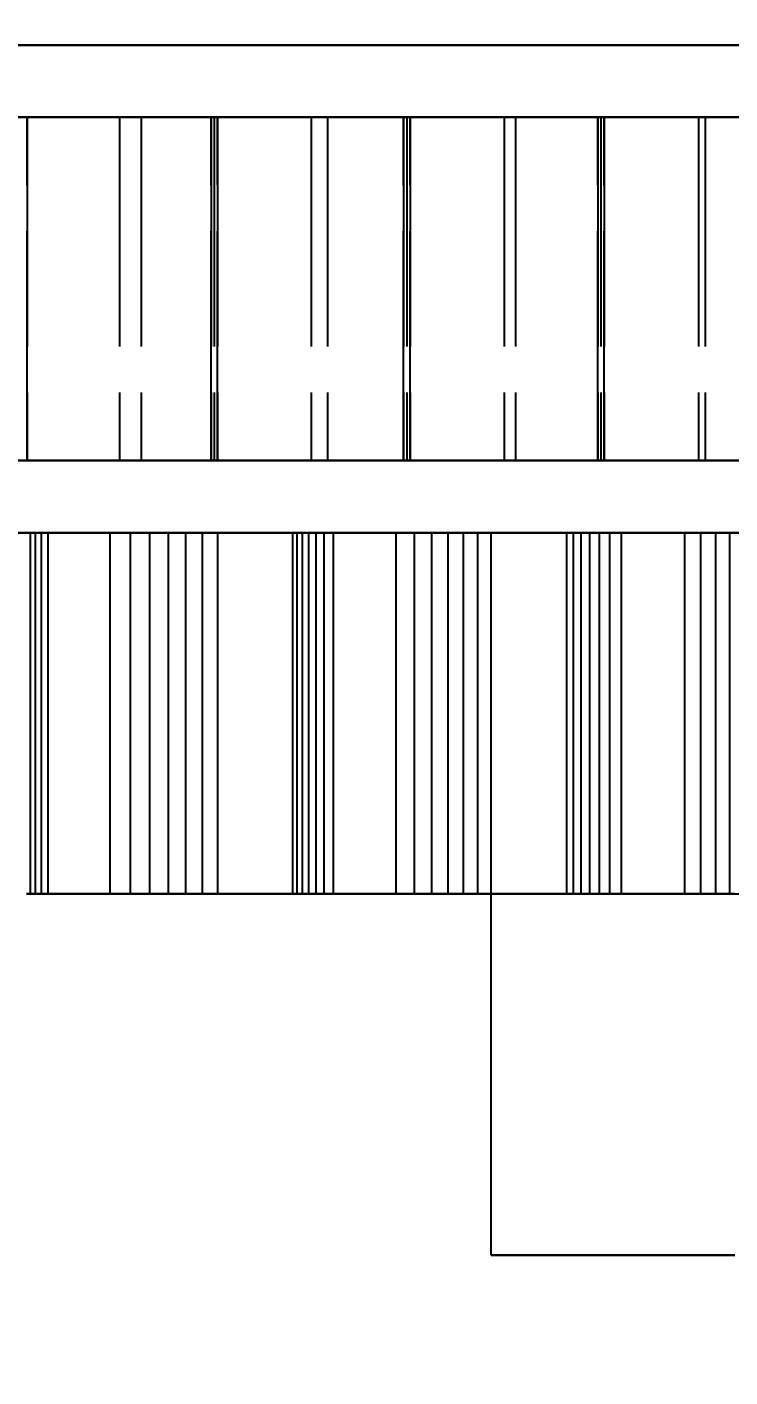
# Model space of a CAD drawing. Header units: millimetres. Extents: x -9 to 243, y -53 to 196.
# Drawn here: x 137.78 to 141.67, y -30.89 to -23.41 of the extents above; entities that cross this region are included whole.
import ezdxf

# ---------------------------------------------------------------- set-up
doc = ezdxf.new("R2010")
doc.units = ezdxf.units.MM
doc.linetypes.add('DASHED', pattern=[1.524, 1.27, -0.254])
for name, color, linetype in [('DIMS', 3, 'CONTINUOUS'), ('HIDDEN', 8, 'DASHED'), ('VISIBLE', 7, 'CONTINUOUS')]:
    doc.layers.add(name, color=color, linetype=linetype)
doc.styles.add('OpenSansCondensed-Light', font='OpenSansCondensed-Light.ttf')
doc.dimstyles.new('EZDXF', dxfattribs={"dimtxt": 0.25, "dimasz": 0.175, "dimexe": 0.375, "dimexo": 0.125, "dimgap": 0.1, "dimtad": 1, "dimlfac": 100, "dimzin": 12, "dimdsep": 46, "dimtxsty": 'OpenSansCondensed-Light', "dimblk": 'ARCHTICK', "dimcen": 2.5, "dimazin": 3, "dimtfac": 0.5, "dimtmove": 2, "dimatfit": 3})

# ---------------------------------------------------------------- blocks, each defined once
blk = doc.blocks.new('_ARCHTICK')
at = {"color": 0, "linetype": 'BYBLOCK', "const_width": 0.15}
blk.add_lwpolyline([(-0.5, -0.5), (0.5, 0.5)], dxfattribs=at)

msp = doc.modelspace()

# ---------------------------------------------------------------- linework, layer by layer
at = {"layer": 'HIDDEN'}
for points in [[(151.10479, -23.51), (150.44441, -23.51), (149.78402, -23.51), (149.12364, -23.51), (148.46326, -23.51), (147.80287, -23.51), (147.14249, -23.51), (146.48211, -23.51), (145.82172, -23.51), (145.16134, -23.51), (144.50096, -23.51), (143.84057, -23.51), (143.18019, -23.51), (142.51981, -23.51), (141.85943, -23.51), (141.19904, -23.51), (140.53866, -23.51), (139.87828, -23.51), (139.21789, -23.51), (138.55751, -23.51), (137.89713, -23.51), (137.23674, -23.51)], [(151.25089, -23.51), (150.6286, -23.51), (150.00631, -23.51), (149.38402, -23.51), (148.76173, -23.51), (148.13945, -23.51), (147.51716, -23.51), (146.89487, -23.51), (146.27258, -23.51), (145.6503, -23.51), (145.02801, -23.51), (144.40572, -23.51), (143.78343, -23.51), (143.16114, -23.51), (142.53886, -23.51), (141.91657, -23.51), (141.29428, -23.51), (140.67199, -23.51), (140.0497, -23.51), (139.42742, -23.51), (138.80513, -23.51), (138.18284, -23.51), (137.56055, -23.51)], [(137.56055, -23.51), (137.8717, -23.51), (138.18284, -23.51), (138.49399, -23.51), (138.80513, -23.51), (139.11627, -23.51), (139.42742, -23.51), (139.73856, -23.51), (140.0497, -23.51), (140.36085, -23.51), (140.67199, -23.51), (140.98314, -23.51), (141.29428, -23.51), (141.60542, -23.51), (141.91657, -23.51), (142.22771, -23.51), (142.53886, -23.51), (142.85, -23.51)], [(138.41241, -23.91), (137.39252, -23.91)], [(137.39252, -23.91), (138.41241, -23.91)], [(137.781, -23.91), (137.78043, -23.91)], [(137.781, -23.91), (137.78043, -23.91)], [(137.781, -23.91), (138.29369, -23.91)], [(138.29369, -23.91), (137.781, -23.91)], [(137.781, -25.81), (137.781, -23.91)], [(137.781, -23.91), (137.781, -25.81)], [(138.29369, -23.91), (138.80023, -23.91)], [(138.80023, -23.91), (138.29369, -23.91)], [(138.29369, -23.91), (138.29369, -25.81)], [(138.29369, -23.91), (138.29369, -25.81)], [(139.44467, -23.91), (138.41241, -23.91)], [(138.41241, -23.91), (139.44467, -23.91)], [(138.41241, -23.91), (138.41241, -25.81)], [(138.41241, -23.91), (138.41241, -25.81)], [(138.80023, -23.91), (138.79995, -23.91)], [(138.79995, -23.91), (138.81801, -23.91)], [(138.81801, -23.91), (138.79995, -23.91)], [(138.80023, -23.91), (138.79995, -23.91)], [(138.79995, -25.81), (138.79995, -23.91)], [(138.79995, -25.81), (138.79995, -23.91)], [(138.80023, -23.91), (138.80023, -25.81)], [(138.80023, -25.81), (138.80023, -23.91)], [(138.81801, -23.91), (138.83569, -23.91)], [(138.83569, -23.91), (138.81801, -23.91)], [(138.81801, -23.91), (138.81801, -25.81)], [(138.81801, -23.91), (138.81801, -25.81)], [(138.83617, -23.91), (138.83569, -23.91)], [(138.83617, -23.91), (138.83569, -23.91)], [(138.83569, -25.81), (138.83569, -23.91)], [(138.83569, -25.81), (138.83569, -23.91)], [(138.83617, -23.91), (139.35357, -23.91)], [(139.35357, -23.91), (138.83617, -23.91)], [(138.83617, -25.81), (138.83617, -23.91)], [(138.83617, -23.91), (138.83617, -25.81)], [(139.35357, -23.91), (139.86625, -23.91)], [(139.86625, -23.91), (139.35357, -23.91)], [(139.35357, -23.91), (139.35357, -25.81)], [(139.35357, -23.91), (139.35357, -25.81)], [(140.48642, -23.91), (139.44467, -23.91)], [(139.44467, -23.91), (140.48642, -23.91)], [(139.44467, -23.91), (139.44467, -25.81)], [(139.44467, -23.91), (139.44467, -25.81)], [(139.86625, -23.91), (139.86608, -23.91)], [(139.86608, -23.91), (139.88425, -23.91)], [(139.88425, -23.91), (139.86608, -23.91)], [(139.86625, -23.91), (139.86608, -23.91)], [(139.86608, -25.81), (139.86608, -23.91)], [(139.86608, -25.81), (139.86608, -23.91)], [(139.86625, -23.91), (139.86625, -25.81)], [(139.86625, -25.81), (139.86625, -23.91)], [(139.88425, -23.91), (139.90214, -23.91)], [(139.90214, -23.91), (139.88425, -23.91)], [(139.88425, -23.91), (139.88425, -25.81)], [(139.88425, -23.91), (139.88425, -25.81)], [(139.90252, -23.91), (139.90214, -23.91)], [(139.90252, -23.91), (139.90214, -23.91)], [(139.90214, -25.81), (139.90214, -23.91)], [(139.90214, -25.81), (139.90214, -23.91)], [(139.90252, -23.91), (140.42319, -23.91)], [(140.42319, -23.91), (139.90252, -23.91)], [(139.90252, -25.81), (139.90252, -23.91)], [(139.90252, -23.91), (139.90252, -25.81)], [(140.42319, -23.91), (140.94059, -23.91)], [(140.94059, -23.91), (140.42319, -23.91)], [(140.42319, -23.91), (140.42319, -25.81)], [(140.42319, -23.91), (140.42319, -25.81)], [(141.53476, -23.91), (140.48642, -23.91)], [(140.48642, -23.91), (141.53476, -23.91)], [(140.48642, -23.91), (140.48642, -25.81)], [(140.48642, -23.91), (140.48642, -25.81)], [(140.94059, -23.91), (140.94051, -23.91)], [(140.94051, -23.91), (140.95875, -23.91)], [(140.95875, -23.91), (140.94051, -23.91)], [(140.94059, -23.91), (140.94051, -23.91)], [(140.94051, -25.81), (140.94051, -23.91)], [(140.94051, -25.81), (140.94051, -23.91)], [(140.94059, -23.91), (140.94059, -25.81)], [(140.94059, -25.81), (140.94059, -23.91)], [(140.95875, -23.91), (140.9768, -23.91)], [(140.9768, -23.91), (140.95875, -23.91)], [(140.95875, -23.91), (140.95875, -25.81)], [(140.95875, -23.91), (140.95875, -25.81)], [(140.97708, -23.91), (140.9768, -23.91)], [(140.97708, -23.91), (140.9768, -23.91)], [(140.9768, -25.81), (140.9768, -23.91)], [(140.9768, -25.81), (140.9768, -23.91)], [(140.97708, -23.91), (141.49958, -23.91)], [(141.49958, -23.91), (140.97708, -23.91)], [(140.97708, -25.81), (140.97708, -23.91)], [(140.97708, -23.91), (140.97708, -25.81)], [(141.49958, -23.91), (142.02025, -23.91)], [(142.02025, -23.91), (141.49958, -23.91)], [(141.49958, -23.91), (141.49958, -25.81)], [(141.49958, -23.91), (141.49958, -25.81)], [(142.58677, -23.91), (141.53476, -23.91)], [(141.53476, -23.91), (142.58677, -23.91)], [(141.53476, -23.91), (141.53476, -25.81)], [(141.53476, -23.91), (141.53476, -25.81)], [(138.41241, -25.81), (137.39252, -25.81)], [(137.39252, -25.81), (138.41241, -25.81)], [(137.781, -25.81), (137.78043, -25.81)], [(137.781, -25.81), (137.78043, -25.81)], [(137.781, -25.81), (138.29369, -25.81)], [(138.29369, -25.81), (137.781, -25.81)], [(138.29369, -25.81), (138.80023, -25.81)], [(138.80023, -25.81), (138.29369, -25.81)], [(139.44467, -25.81), (138.41241, -25.81)], [(138.41241, -25.81), (139.44467, -25.81)], [(138.80023, -25.81), (138.79995, -25.81)], [(138.79995, -25.81), (138.81801, -25.81)], [(138.81801, -25.81), (138.79995, -25.81)], [(138.80023, -25.81), (138.79995, -25.81)], [(138.81801, -25.81), (138.83569, -25.81)], [(138.83569, -25.81), (138.81801, -25.81)], [(138.83617, -25.81), (138.83569, -25.81)], [(138.83617, -25.81), (138.83569, -25.81)], [(138.83617, -25.81), (139.35357, -25.81)], [(139.35357, -25.81), (138.83617, -25.81)], [(139.35357, -25.81), (139.86625, -25.81)], [(139.86625, -25.81), (139.35357, -25.81)], [(140.48642, -25.81), (139.44467, -25.81)], [(139.44467, -25.81), (140.48642, -25.81)], [(139.86625, -25.81), (139.86608, -25.81)], [(139.86608, -25.81), (139.88425, -25.81)], [(139.88425, -25.81), (139.86608, -25.81)], [(139.86625, -25.81), (139.86608, -25.81)], [(139.88425, -25.81), (139.90214, -25.81)], [(139.90214, -25.81), (139.88425, -25.81)], [(139.90252, -25.81), (139.90214, -25.81)], [(139.90252, -25.81), (139.90214, -25.81)], [(139.90252, -25.81), (140.42319, -25.81)], [(140.42319, -25.81), (139.90252, -25.81)], [(140.42319, -25.81), (140.94059, -25.81)], [(140.94059, -25.81), (140.42319, -25.81)], [(141.53476, -25.81), (140.48642, -25.81)], [(140.48642, -25.81), (141.53476, -25.81)], [(140.94059, -25.81), (140.94051, -25.81)], [(140.94051, -25.81), (140.95875, -25.81)], [(140.95875, -25.81), (140.94051, -25.81)], [(140.94059, -25.81), (140.94051, -25.81)], [(140.95875, -25.81), (140.9768, -25.81)], [(140.9768, -25.81), (140.95875, -25.81)], [(140.97708, -25.81), (140.9768, -25.81)], [(140.97708, -25.81), (140.9768, -25.81)], [(140.97708, -25.81), (141.49958, -25.81)], [(141.49958, -25.81), (140.97708, -25.81)], [(141.49958, -25.81), (142.02025, -25.81)], [(142.02025, -25.81), (141.49958, -25.81)], [(142.58677, -25.81), (141.53476, -25.81)], [(141.53476, -25.81), (142.58677, -25.81)], [(151.10479, -26.21), (150.44441, -26.21), (149.78402, -26.21), (149.12364, -26.21), (148.46326, -26.21), (147.80287, -26.21), (147.14249, -26.21), (146.48211, -26.21), (145.82172, -26.21), (145.16134, -26.21), (144.50096, -26.21), (143.84057, -26.21), (143.18019, -26.21), (142.51981, -26.21), (141.85943, -26.21), (141.19904, -26.21), (140.53866, -26.21), (139.87828, -26.21), (139.21789, -26.21), (138.55751, -26.21), (137.89713, -26.21), (137.23674, -26.21)], [(151.25089, -26.21), (150.6286, -26.21), (150.00631, -26.21), (149.38402, -26.21), (148.76173, -26.21), (148.13945, -26.21), (147.51716, -26.21), (146.89487, -26.21), (146.27258, -26.21), (145.6503, -26.21), (145.02801, -26.21), (144.40572, -26.21), (143.78343, -26.21), (143.16114, -26.21), (142.53886, -26.21), (141.91657, -26.21), (141.29428, -26.21), (140.67199, -26.21), (140.0497, -26.21), (139.42742, -26.21), (138.80513, -26.21), (138.18284, -26.21), (137.56055, -26.21)], [(137.56055, -26.21), (137.8717, -26.21), (138.18284, -26.21), (138.49399, -26.21), (138.80513, -26.21), (139.11627, -26.21), (139.42742, -26.21), (139.73856, -26.21), (140.0497, -26.21), (140.36085, -26.21), (140.67199, -26.21), (140.98314, -26.21), (141.29428, -26.21), (141.60542, -26.21), (141.91657, -26.21), (142.22771, -26.21), (142.53886, -26.21), (142.85, -26.21)], [(137.56694, -26.21), (137.89713, -26.21), (138.22732, -26.21), (138.55751, -26.21), (138.8877, -26.21), (139.21789, -26.21), (139.54808, -26.21), (139.87828, -26.21), (140.20847, -26.21), (140.53866, -26.21), (140.86885, -26.21), (141.19904, -26.21), (141.52923, -26.21), (141.85943, -26.21), (142.18962, -26.21), (142.51981, -26.21), (142.85, -26.21)], [(137.80086, -26.21), (137.77879, -26.21)], [(137.82814, -26.21), (137.80086, -26.21)], [(137.80086, -28.21), (137.80086, -26.21)], [(137.8604, -26.21), (137.82814, -26.21)], [(137.82814, -28.21), (137.82814, -26.21)], [(137.89745, -26.21), (137.8604, -26.21)], [(137.8604, -28.21), (137.8604, -26.21)], [(138.24188, -26.21), (137.89745, -26.21)], [(137.89745, -28.21), (137.89745, -26.21)], [(138.3539, -26.21), (138.24188, -26.21)], [(138.24188, -28.21), (138.24188, -26.21)], [(138.4612, -26.21), (138.3539, -26.21)], [(138.3539, -28.21), (138.3539, -26.21)], [(138.56358, -26.21), (138.4612, -26.21)], [(138.4612, -28.21), (138.4612, -26.21)], [(138.6608, -26.21), (138.56358, -26.21)], [(138.56358, -28.21), (138.56358, -26.21)], [(138.75254, -26.21), (138.6608, -26.21)], [(138.6608, -28.21), (138.6608, -26.21)], [(138.83841, -26.21), (138.75254, -26.21)], [(138.75254, -28.21), (138.75254, -26.21)], [(139.25234, -26.21), (138.83841, -26.21)], [(138.83841, -28.21), (138.83841, -26.21)], [(139.27602, -26.21), (139.25234, -26.21)], [(139.25234, -28.21), (139.25234, -26.21)], [(139.30565, -26.21), (139.27602, -26.21)], [(139.27602, -28.21), (139.27602, -26.21)], [(139.34083, -26.21), (139.30565, -26.21)], [(139.30565, -28.21), (139.30565, -26.21)], [(139.38127, -26.21), (139.34083, -26.21)], [(139.34083, -28.21), (139.34083, -26.21)], [(139.42673, -26.21), (139.38127, -26.21)], [(139.38127, -28.21), (139.38127, -26.21)], [(139.47703, -26.21), (139.42673, -26.21)], [(139.42673, -28.21), (139.42673, -26.21)], [(139.82537, -26.21), (139.47703, -26.21)], [(139.47703, -28.21), (139.47703, -26.21)], [(139.92583, -26.21), (139.82537, -26.21)], [(139.82537, -28.21), (139.82537, -26.21)], [(140.02151, -26.21), (139.92583, -26.21)], [(139.92583, -28.21), (139.92583, -26.21)], [(140.11221, -26.21), (140.02151, -26.21)], [(140.02151, -28.21), (140.02151, -26.21)], [(140.19767, -26.21), (140.11221, -26.21)], [(140.11221, -28.21), (140.11221, -26.21)], [(140.27759, -26.21), (140.19767, -26.21)], [(140.19767, -28.21), (140.19767, -26.21)], [(140.35157, -26.21), (140.27759, -26.21)], [(140.27759, -28.21), (140.27759, -26.21)], [(140.76924, -26.21), (140.35157, -26.21)], [(140.35157, -28.21), (140.35157, -26.21)], [(140.8058, -26.21), (140.76924, -26.21)], [(140.76924, -28.21), (140.76924, -26.21)], [(140.84834, -26.21), (140.8058, -26.21)], [(140.8058, -28.21), (140.8058, -26.21)], [(140.89647, -26.21), (140.84834, -26.21)], [(140.84834, -28.21), (140.84834, -26.21)], [(140.94989, -26.21), (140.89647, -26.21)], [(140.89647, -28.21), (140.89647, -26.21)], [(141.00835, -26.21), (140.94989, -26.21)], [(140.94989, -28.21), (140.94989, -26.21)], [(141.07168, -26.21), (141.00835, -26.21)], [(141.00835, -28.21), (141.00835, -26.21)], [(141.42236, -26.21), (141.07168, -26.21)], [(141.07168, -28.21), (141.07168, -26.21)], [(141.51082, -26.21), (141.42236, -26.21)], [(141.42236, -28.21), (141.42236, -26.21)], [(141.59446, -26.21), (141.51082, -26.21)], [(141.51082, -28.21), (141.51082, -26.21)], [(141.67306, -26.21), (141.59446, -26.21)], [(141.59446, -28.21), (141.59446, -26.21)], [(141.67306, -28.21), (141.67306, -26.21)], [(137.80086, -28.21), (137.77879, -28.21)], [(137.82814, -28.21), (137.80086, -28.21)], [(137.8604, -28.21), (137.82814, -28.21)], [(137.89745, -28.21), (137.8604, -28.21)], [(138.24188, -28.21), (137.89745, -28.21)], [(138.3539, -28.21), (138.24188, -28.21)], [(138.4612, -28.21), (138.3539, -28.21)], [(138.56358, -28.21), (138.4612, -28.21)], [(138.6608, -28.21), (138.56358, -28.21)], [(138.75254, -28.21), (138.6608, -28.21)], [(138.83841, -28.21), (138.75254, -28.21)], [(139.25234, -28.21), (138.83841, -28.21)], [(139.27602, -28.21), (139.25234, -28.21)], [(139.30565, -28.21), (139.27602, -28.21)], [(139.34083, -28.21), (139.30565, -28.21)], [(139.38127, -28.21), (139.34083, -28.21)], [(139.42673, -28.21), (139.38127, -28.21)], [(139.47703, -28.21), (139.42673, -28.21)], [(139.82537, -28.21), (139.47703, -28.21)], [(139.92583, -28.21), (139.82537, -28.21)], [(140.02151, -28.21), (139.92583, -28.21)], [(140.11221, -28.21), (140.02151, -28.21)], [(140.19767, -28.21), (140.11221, -28.21)], [(140.27759, -28.21), (140.19767, -28.21)], [(140.35157, -28.21), (140.27759, -28.21)], [(141.69921, -28.21), (141.61984, -28.21), (141.54048, -28.21), (141.46111, -28.21), (141.38175, -28.21), (141.30238, -28.21), (141.22302, -28.21), (141.14365, -28.21), (141.06429, -28.21), (140.98492, -28.21), (140.90556, -28.21), (140.82619, -28.21), (140.74683, -28.21), (140.66746, -28.21), (140.5881, -28.21), (140.50873, -28.21), (140.42937, -28.21), (140.35, -28.21)], [(140.35, -28.21), (140.38968, -28.21), (140.42937, -28.21), (140.46905, -28.21), (140.50873, -28.21), (140.54841, -28.21), (140.5881, -28.21), (140.62778, -28.21), (140.66746, -28.21), (140.70714, -28.21), (140.74683, -28.21), (140.78651, -28.21), (140.82619, -28.21), (140.86587, -28.21), (140.90556, -28.21), (140.94524, -28.21), (140.98492, -28.21), (141.0246, -28.21), (141.06429, -28.21), (141.10397, -28.21), (141.14365, -28.21), (141.18333, -28.21), (141.22302, -28.21), (141.2627, -28.21), (141.30238, -28.21), (141.34206, -28.21), (141.38175, -28.21), (141.42143, -28.21), (141.46111, -28.21), (141.50079, -28.21), (141.54048, -28.21), (141.58016, -28.21), (141.61984, -28.21), (141.65952, -28.21), (141.69921, -28.21)], [(140.76924, -28.21), (140.35157, -28.21)], [(140.8058, -28.21), (140.76924, -28.21)], [(140.84834, -28.21), (140.8058, -28.21)], [(140.89647, -28.21), (140.84834, -28.21)], [(140.94989, -28.21), (140.89647, -28.21)], [(141.00835, -28.21), (140.94989, -28.21)], [(141.07168, -28.21), (141.00835, -28.21)], [(141.42236, -28.21), (141.07168, -28.21)], [(141.51082, -28.21), (141.42236, -28.21)], [(141.59446, -28.21), (141.51082, -28.21)], [(141.67306, -28.21), (141.59446, -28.21)], [(141.69921, -30.21), (141.61984, -30.21), (141.54048, -30.21), (141.46111, -30.21), (141.38175, -30.21), (141.30238, -30.21), (141.22302, -30.21), (141.14365, -30.21), (141.06429, -30.21), (140.98492, -30.21), (140.90556, -30.21), (140.82619, -30.21), (140.74683, -30.21), (140.66746, -30.21), (140.5881, -30.21), (140.50873, -30.21), (140.42937, -30.21), (140.35, -30.21)]]:
    msp.add_lwpolyline(points, dxfattribs=at)
at = {"layer": 'VISIBLE'}
for points in [[(137.56694, -23.51), (137.89713, -23.51), (138.22732, -23.51), (138.55751, -23.51), (138.8877, -23.51), (139.21789, -23.51), (139.54808, -23.51), (139.87828, -23.51), (140.20847, -23.51), (140.53866, -23.51), (140.86885, -23.51), (141.19904, -23.51), (141.52923, -23.51), (141.85943, -23.51), (142.18962, -23.51), (142.51981, -23.51), (142.85, -23.51)], [(137.77879, -26.21), (137.80086, -26.21)], [(137.80086, -26.21), (137.82814, -26.21)], [(137.80086, -28.21), (137.80086, -26.21)], [(137.82814, -26.21), (137.8604, -26.21)], [(137.82814, -28.21), (137.82814, -26.21)], [(137.8604, -26.21), (137.89745, -26.21)], [(137.8604, -28.21), (137.8604, -26.21)], [(137.89745, -26.21), (138.24188, -26.21)], [(137.89745, -28.21), (137.89745, -26.21)], [(138.24188, -26.21), (138.3539, -26.21)], [(138.24188, -28.21), (138.24188, -26.21)], [(138.3539, -26.21), (138.4612, -26.21)], [(138.3539, -28.21), (138.3539, -26.21)], [(138.4612, -26.21), (138.56358, -26.21)], [(138.4612, -28.21), (138.4612, -26.21)], [(138.56358, -26.21), (138.6608, -26.21)], [(138.56358, -28.21), (138.56358, -26.21)], [(138.6608, -26.21), (138.75254, -26.21)], [(138.6608, -28.21), (138.6608, -26.21)], [(138.75254, -26.21), (138.83841, -26.21)], [(138.75254, -28.21), (138.75254, -26.21)], [(138.83841, -26.21), (139.25234, -26.21)], [(138.83841, -28.21), (138.83841, -26.21)], [(139.25234, -26.21), (139.27602, -26.21)], [(139.25234, -28.21), (139.25234, -26.21)], [(139.27602, -26.21), (139.30565, -26.21)], [(139.27602, -28.21), (139.27602, -26.21)], [(139.30565, -26.21), (139.34083, -26.21)], [(139.30565, -28.21), (139.30565, -26.21)], [(139.34083, -26.21), (139.38127, -26.21)], [(139.34083, -28.21), (139.34083, -26.21)], [(139.38127, -26.21), (139.42673, -26.21)], [(139.38127, -28.21), (139.38127, -26.21)], [(139.42673, -26.21), (139.47703, -26.21)], [(139.42673, -28.21), (139.42673, -26.21)], [(139.47703, -26.21), (139.82537, -26.21)], [(139.47703, -28.21), (139.47703, -26.21)], [(139.82537, -26.21), (139.92583, -26.21)], [(139.82537, -28.21), (139.82537, -26.21)], [(139.92583, -26.21), (140.02151, -26.21)], [(139.92583, -28.21), (139.92583, -26.21)], [(140.02151, -26.21), (140.11221, -26.21)], [(140.02151, -28.21), (140.02151, -26.21)], [(140.11221, -26.21), (140.19767, -26.21)], [(140.11221, -28.21), (140.11221, -26.21)], [(140.19767, -26.21), (140.27759, -26.21)], [(140.19767, -28.21), (140.19767, -26.21)], [(140.27759, -26.21), (140.35157, -26.21)], [(140.27759, -28.21), (140.27759, -26.21)], [(140.35157, -26.21), (140.76924, -26.21)], [(140.35157, -28.21), (140.35157, -26.21)], [(140.76924, -26.21), (140.8058, -26.21)], [(140.76924, -28.21), (140.76924, -26.21)], [(140.8058, -26.21), (140.84834, -26.21)], [(140.8058, -28.21), (140.8058, -26.21)], [(140.84834, -26.21), (140.89647, -26.21)], [(140.84834, -28.21), (140.84834, -26.21)], [(140.89647, -26.21), (140.94989, -26.21)], [(140.89647, -28.21), (140.89647, -26.21)], [(140.94989, -26.21), (141.00835, -26.21)], [(140.94989, -28.21), (140.94989, -26.21)], [(141.00835, -26.21), (141.07168, -26.21)], [(141.00835, -28.21), (141.00835, -26.21)], [(141.07168, -26.21), (141.42236, -26.21)], [(141.07168, -28.21), (141.07168, -26.21)], [(141.42236, -26.21), (141.51082, -26.21)], [(141.42236, -28.21), (141.42236, -26.21)], [(141.51082, -26.21), (141.59446, -26.21)], [(141.51082, -28.21), (141.51082, -26.21)], [(141.59446, -26.21), (141.67306, -26.21)], [(141.59446, -28.21), (141.59446, -26.21)], [(141.67306, -26.21), (141.74638, -26.21)], [(141.67306, -28.21), (141.67306, -26.21)], [(137.77879, -28.21), (137.80086, -28.21)], [(137.80086, -28.21), (137.82814, -28.21)], [(137.82814, -28.21), (137.8604, -28.21)], [(137.8604, -28.21), (137.89745, -28.21)], [(137.89745, -28.21), (138.24188, -28.21)], [(138.24188, -28.21), (138.3539, -28.21)], [(138.3539, -28.21), (138.4612, -28.21)], [(138.4612, -28.21), (138.56358, -28.21)], [(138.56358, -28.21), (138.6608, -28.21)], [(138.6608, -28.21), (138.75254, -28.21)], [(138.75254, -28.21), (138.83841, -28.21)], [(138.83841, -28.21), (139.25234, -28.21)], [(139.25234, -28.21), (139.27602, -28.21)], [(139.27602, -28.21), (139.30565, -28.21)], [(139.30565, -28.21), (139.34083, -28.21)], [(139.34083, -28.21), (139.38127, -28.21)], [(139.38127, -28.21), (139.42673, -28.21)], [(139.42673, -28.21), (139.47703, -28.21)], [(139.47703, -28.21), (139.82537, -28.21)], [(139.82537, -28.21), (139.92583, -28.21)], [(139.92583, -28.21), (140.02151, -28.21)], [(140.02151, -28.21), (140.11221, -28.21)], [(140.11221, -28.21), (140.19767, -28.21)], [(140.19767, -28.21), (140.27759, -28.21)], [(140.27759, -28.21), (140.35157, -28.21)], [(140.35, -30.21), (140.35, -28.21)], [(140.35157, -28.21), (140.76924, -28.21)], [(140.76924, -28.21), (140.8058, -28.21)], [(140.8058, -28.21), (140.84834, -28.21)], [(140.84834, -28.21), (140.89647, -28.21)], [(140.89647, -28.21), (140.94989, -28.21)], [(140.94989, -28.21), (141.00835, -28.21)], [(141.00835, -28.21), (141.07168, -28.21)], [(141.07168, -28.21), (141.42236, -28.21)], [(141.42236, -28.21), (141.51082, -28.21)], [(141.51082, -28.21), (141.59446, -28.21)], [(141.59446, -28.21), (141.67306, -28.21)], [(141.67306, -28.21), (141.74638, -28.21)], [(140.35, -30.21), (140.38968, -30.21), (140.42937, -30.21), (140.46905, -30.21), (140.50873, -30.21), (140.54841, -30.21), (140.5881, -30.21), (140.62778, -30.21), (140.66746, -30.21), (140.70714, -30.21), (140.74683, -30.21), (140.78651, -30.21), (140.82619, -30.21), (140.86587, -30.21), (140.90556, -30.21), (140.94524, -30.21), (140.98492, -30.21), (141.0246, -30.21), (141.06429, -30.21), (141.10397, -30.21), (141.14365, -30.21), (141.18333, -30.21), (141.22302, -30.21), (141.2627, -30.21), (141.30238, -30.21), (141.34206, -30.21), (141.38175, -30.21), (141.42143, -30.21), (141.46111, -30.21), (141.50079, -30.21), (141.54048, -30.21), (141.58016, -30.21), (141.61984, -30.21), (141.65952, -30.21), (141.69921, -30.21)]]:
    msp.add_lwpolyline(points, dxfattribs=at)

# ---------------------------------------------------------------- dimensions: what is measured, and where the dimension line sits
at = {"layer": 'DIMS'}
msp.add_linear_dim(base=(93.75, -52.71), p1=(93.75, -21.71), p2=(201.25, -21.71), dimstyle='EZDXF', override={"dimtxt": 1.6, "dimasz": 1, "dimexe": 0.6, "dimexo": 0.5, "dimdec": 2}, dxfattribs=at).render()

doc.saveas('drawing.dxf')
